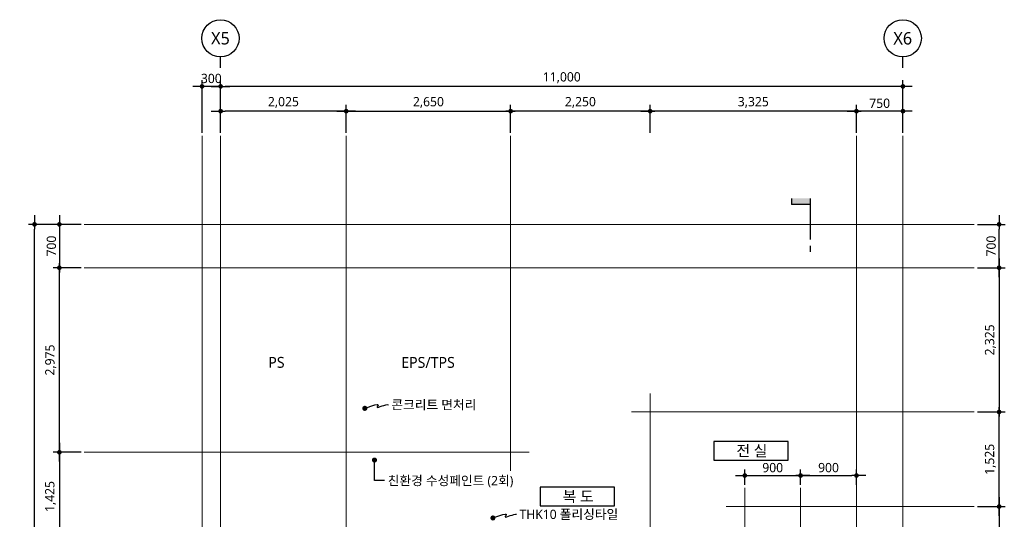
# Model space of a CAD drawing. Header units: millimetres. Extents: x 1424731 to 1631737, y 707248 to 849681.
# Drawn here: x 1467567 to 1483456, y 802906 to 810994 of the extents above; entities that cross this region are included whole.
import ezdxf
from ezdxf.enums import TextEntityAlignment as Align

# ---------------------------------------------------------------- set-up
doc = ezdxf.new("R2010")
doc.units = ezdxf.units.MM
doc.header["$MEASUREMENT"] = 0
doc.linetypes.add('CEN', pattern=[62, 60, -1, 0, -1])
doc.layers.get('0').update_dxf_attribs({"linetype": 'CONTINUOUS'})
for name, color, linetype, lineweight in [('A-AXIS-BUBL', 7, 'CONTINUOUS', 25), ('A-CNTL', 1, 'CEN', 15), ('A-DIMS', 7, 'CONTINUOUS', 25), ('A-MKXS-LEAD', 7, 'CONTINUOUS', 25), ('A-MKXS-MAK1', 3, 'CONTINUOUS', 25), ('A-MKXS-TEXT1', 3, 'CONTINUOUS', 25), ('A-MKXS-TEXT2', 7, 'CONTINUOUS', 25), ('A-MKXX-NAME', 3, 'CONTINUOUS', 25), ('A-MKXX-SYMB', 7, 'CONTINUOUS', 25), ('A-XXXX-TXT2', 3, 'CONTINUOUS', 25)]:
    doc.layers.add(name, color=color, linetype=linetype, lineweight=lineweight)
doc.styles.add('HY울릉도L', font='')
doc.styles.add('돋움체', font='')
doc.styles.add('맑은고딕', font='malgun.ttf')
doc.styles.get('HY울릉도L').set_extended_font_data('HYwulM')
doc.styles.get('돋움체').set_extended_font_data('DotumChe')
doc.dimstyles.new('CDIM', dxfattribs={"dimtxt": 3, "dimasz": 1.5, "dimexe": 2, "dimexo": 1, "dimgap": 1, "dimtad": 1, "dimdec": 0, "dimrnd": 0.5, "dimzin": 0, "dimdsep": 32, "dimlunit": 6, "dimtxsty": 'HY울릉도L', "dimblk1": '_CIDOT', "dimblk2": '_CIDOT', "dimsah": 1, "dimcen": 5.5, "dimclrd": 2, "dimclre": 2, "dimclrt": 7, "dimadec": 0, "dimazin": 0, "dimtfac": 1, "dimtdec": 0, "dimtix": 1, "dimtmove": 2, "dimatfit": 1, "dimldrblk": '_CIDOT', "dimfxl": 1, "dimtolj": 1, "dimtzin": 0, "dimlwd": -1, "dimarcsym": 0})

# ---------------------------------------------------------------- blocks, each defined once
blk = doc.blocks.new('_CIDOT')
at = {"color": 0, "linetype": 'ByBlock'}
blk.add_line((2, 0), (-1, 0), dxfattribs=at)
at = {"color": 0, "linetype": 'ByBlock', "const_width": 0.5}
blk.add_lwpolyline([(-0.25, 0, 1), (0.25, 0, 1)], format="xyb", close=True, dxfattribs=at)
blk = doc.blocks.new('*D128')
at = {"layer": 'A-DIMS', "lineweight": -2, "transparency": 16777216}
for p, q in [((1475481, 809169), (1475481, 809619)), ((1477731, 809169), (1477731, 809619))]:
    blk.add_line(p, q, dxfattribs=at)
at = {"layer": 'A-DIMS', "transparency": 16777216}
blk.add_line((1477656, 809519), (1475556, 809519), dxfattribs=at)
at = {"layer": 'A-DIMS', "transparency": 16777216, "xscale": 75, "yscale": 75, "zscale": 75, "rotation": 180}
blk.add_blockref('_CIDOT', (1475481, 809519), dxfattribs=at)
at = {"layer": 'A-DIMS', "transparency": 16777216, "xscale": 75, "yscale": 75, "zscale": 75}
blk.add_blockref('_CIDOT', (1477731, 809519), dxfattribs=at)
at = {"layer": 'A-DIMS', "color": 3, "transparency": 16777216, "insert": (1476606, 809659), "char_height": 150, "attachment_point": 5, "style": '맑은고딕'}
blk.add_mtext('\\A1;2,250', dxfattribs=at)
blk = doc.blocks.new('*D129')
at = {"layer": 'A-DIMS', "lineweight": -2, "transparency": 16777216}
for p, q in [((1470806, 809169), (1470806, 810019)), ((1481806, 809169), (1481806, 810019))]:
    blk.add_line(p, q, dxfattribs=at)
at = {"layer": 'A-DIMS', "transparency": 16777216}
blk.add_line((1481731, 809919), (1470881, 809919), dxfattribs=at)
at = {"layer": 'A-DIMS', "transparency": 16777216, "xscale": 75, "yscale": 75, "zscale": 75, "rotation": 180}
blk.add_blockref('_CIDOT', (1470806, 809919), dxfattribs=at)
at = {"layer": 'A-DIMS', "transparency": 16777216, "xscale": 75, "yscale": 75, "zscale": 75}
blk.add_blockref('_CIDOT', (1481806, 809919), dxfattribs=at)
at = {"layer": 'A-DIMS', "color": 3, "transparency": 16777216, "insert": (1476306, 810059), "char_height": 150, "attachment_point": 5, "style": '맑은고딕'}
blk.add_mtext('\\A1;11,000', dxfattribs=at)
blk = doc.blocks.new('*D130')
at = {"layer": 'A-DIMS', "lineweight": -2, "transparency": 16777216}
for p, q in [((1481056, 809169), (1481056, 809619)), ((1481806, 809169), (1481806, 809619))]:
    blk.add_line(p, q, dxfattribs=at)
at = {"layer": 'A-DIMS', "transparency": 16777216}
blk.add_line((1481731, 809519), (1481131, 809519), dxfattribs=at)
at = {"layer": 'A-DIMS', "transparency": 16777216, "xscale": 75, "yscale": 75, "zscale": 75, "rotation": 180}
blk.add_blockref('_CIDOT', (1481056, 809519), dxfattribs=at)
at = {"layer": 'A-DIMS', "transparency": 16777216, "xscale": 75, "yscale": 75, "zscale": 75}
blk.add_blockref('_CIDOT', (1481806, 809519), dxfattribs=at)
at = {"layer": 'A-DIMS', "color": 3, "transparency": 16777216, "insert": (1481431, 809646), "char_height": 150, "attachment_point": 5, "style": '맑은고딕'}
blk.add_mtext('\\A1;750', dxfattribs=at)
blk = doc.blocks.new('*D131')
at = {"layer": 'A-DIMS', "lineweight": -2, "transparency": 16777216}
for p, q in [((1470806, 809169), (1470806, 809619)), ((1472831, 809169), (1472831, 809619))]:
    blk.add_line(p, q, dxfattribs=at)
at = {"layer": 'A-DIMS', "transparency": 16777216}
blk.add_line((1472756, 809519), (1470881, 809519), dxfattribs=at)
at = {"layer": 'A-DIMS', "transparency": 16777216, "xscale": 75, "yscale": 75, "zscale": 75, "rotation": 180}
blk.add_blockref('_CIDOT', (1470806, 809519), dxfattribs=at)
at = {"layer": 'A-DIMS', "transparency": 16777216, "xscale": 75, "yscale": 75, "zscale": 75}
blk.add_blockref('_CIDOT', (1472831, 809519), dxfattribs=at)
at = {"layer": 'A-DIMS', "color": 3, "transparency": 16777216, "insert": (1471818, 809659), "char_height": 150, "attachment_point": 5, "style": '맑은고딕'}
blk.add_mtext('\\A1;2,025', dxfattribs=at)
blk = doc.blocks.new('*D132')
at = {"layer": 'A-DIMS', "lineweight": -2, "transparency": 16777216}
for p, q in [((1470506, 809169), (1470506, 810019)), ((1470806, 809169), (1470806, 810019))]:
    blk.add_line(p, q, dxfattribs=at)
at = {"layer": 'A-DIMS', "transparency": 16777216}
for p, q in [((1470431, 809919), (1470356, 809919)), ((1470806, 809919), (1470506, 809919)), ((1470881, 809919), (1470956, 809919))]:
    blk.add_line(p, q, dxfattribs=at)
at = {"layer": 'A-DIMS', "transparency": 16777216, "xscale": 75, "yscale": 75, "zscale": 75}
blk.add_blockref('_CIDOT', (1470506, 809919), dxfattribs=at)
at = {"layer": 'A-DIMS', "transparency": 16777216, "xscale": 75, "yscale": 75, "zscale": 75, "rotation": 180}
blk.add_blockref('_CIDOT', (1470806, 809919), dxfattribs=at)
at = {"layer": 'A-DIMS', "color": 3, "transparency": 16777216, "insert": (1470656, 810046), "char_height": 150, "attachment_point": 5, "style": '맑은고딕'}
blk.add_mtext('\\A1;300', dxfattribs=at)
blk = doc.blocks.new('*D134')
at = {"layer": 'A-DIMS', "lineweight": -2, "transparency": 16777216}
for p, q in [((1468556, 807694), (1467706, 807694)), ((1468556, 794694), (1467706, 794694))]:
    blk.add_line(p, q, dxfattribs=at)
at = {"layer": 'A-DIMS', "transparency": 16777216}
blk.add_line((1467806, 794769), (1467806, 807619), dxfattribs=at)
at = {"layer": 'A-DIMS', "transparency": 16777216, "xscale": 75, "yscale": 75, "zscale": 75}
for p, rotation in [((1467806, 807694), 90), ((1467806, 794694), 270)]:
    blk.add_blockref('_CIDOT', p, dxfattribs=dict(at, rotation=rotation))
at = {"layer": 'A-DIMS', "color": 3, "transparency": 16777216, "insert": (1467665, 801194), "char_height": 150, "attachment_point": 5, "rotation": 90, "style": '맑은고딕'}
blk.add_mtext('\\A1;13,000', dxfattribs=at)
blk = doc.blocks.new('*D137')
at = {"layer": 'A-DIMS', "lineweight": -2, "transparency": 16777216}
for p, q in [((1477731, 809169), (1477731, 809619)), ((1481056, 809169), (1481056, 809619))]:
    blk.add_line(p, q, dxfattribs=at)
at = {"layer": 'A-DIMS', "transparency": 16777216}
blk.add_line((1480981, 809519), (1477806, 809519), dxfattribs=at)
at = {"layer": 'A-DIMS', "transparency": 16777216, "xscale": 75, "yscale": 75, "zscale": 75, "rotation": 180}
blk.add_blockref('_CIDOT', (1477731, 809519), dxfattribs=at)
at = {"layer": 'A-DIMS', "transparency": 16777216, "xscale": 75, "yscale": 75, "zscale": 75}
blk.add_blockref('_CIDOT', (1481056, 809519), dxfattribs=at)
at = {"layer": 'A-DIMS', "color": 3, "transparency": 16777216, "insert": (1479393, 809659), "char_height": 150, "attachment_point": 5, "style": '맑은고딕'}
blk.add_mtext('\\A1;3,325', dxfattribs=at)
blk = doc.blocks.new('*D358')
at = {"layer": 'A-DIMS', "lineweight": -2, "transparency": 16777216}
for p, q in [((1472831, 809169), (1472831, 809619)), ((1475481, 809169), (1475481, 809619))]:
    blk.add_line(p, q, dxfattribs=at)
at = {"layer": 'A-DIMS', "transparency": 16777216}
blk.add_line((1472906, 809519), (1475406, 809519), dxfattribs=at)
at = {"layer": 'A-DIMS', "transparency": 16777216, "xscale": 75, "yscale": 75, "zscale": 75, "rotation": 180}
blk.add_blockref('_CIDOT', (1472831, 809519), dxfattribs=at)
at = {"layer": 'A-DIMS', "transparency": 16777216, "xscale": 75, "yscale": 75, "zscale": 75}
blk.add_blockref('_CIDOT', (1475481, 809519), dxfattribs=at)
at = {"layer": 'A-DIMS', "color": 3, "transparency": 16777216, "insert": (1474156, 809659), "char_height": 150, "attachment_point": 5, "style": '맑은고딕'}
blk.add_mtext('\\A1;2,650', dxfattribs=at)
blk = doc.blocks.new('*D412')
at = {"layer": 'A-DIMS', "lineweight": -2, "transparency": 16777216}
for p, q in [((1483006, 803144), (1483456, 803144)), ((1483006, 801919), (1483456, 801919))]:
    blk.add_line(p, q, dxfattribs=at)
at = {"layer": 'A-DIMS', "transparency": 16777216}
blk.add_line((1483356, 803069), (1483356, 801994), dxfattribs=at)
at = {"layer": 'A-DIMS', "transparency": 16777216, "xscale": 75, "yscale": 75, "zscale": 75}
for p, rotation in [((1483356, 803144), 90), ((1483356, 801919), 270)]:
    blk.add_blockref('_CIDOT', p, dxfattribs=dict(at, rotation=rotation))
at = {"layer": 'A-DIMS', "color": 3, "transparency": 16777216, "insert": (1483215, 802531), "char_height": 150, "attachment_point": 5, "rotation": 90, "style": '맑은고딕'}
blk.add_mtext('\\A1;1,225', dxfattribs=at)
blk = doc.blocks.new('*D413')
at = {"layer": 'A-DIMS', "lineweight": -2, "transparency": 16777216}
for p, q in [((1479256, 803494), (1479256, 803744)), ((1480156, 803494), (1480156, 803744))]:
    blk.add_line(p, q, dxfattribs=at)
at = {"layer": 'A-DIMS', "transparency": 16777216}
blk.add_line((1479331, 803644), (1480081, 803644), dxfattribs=at)
at = {"layer": 'A-DIMS', "transparency": 16777216, "xscale": 75, "yscale": 75, "zscale": 75, "rotation": 180}
blk.add_blockref('_CIDOT', (1479256, 803644), dxfattribs=at)
at = {"layer": 'A-DIMS', "transparency": 16777216, "xscale": 75, "yscale": 75, "zscale": 75}
blk.add_blockref('_CIDOT', (1480156, 803644), dxfattribs=at)
at = {"layer": 'A-DIMS', "color": 3, "transparency": 16777216, "insert": (1479706, 803771), "char_height": 150, "attachment_point": 5, "style": '맑은고딕'}
blk.add_mtext('\\A1;900', dxfattribs=at)
blk = doc.blocks.new('CORE 3- 단면')
at = {"layer": 'A-MKXS-MAK1'}
for points in [[(9245, 14613), (9245, 14713), (9545, 14713), (9545, 14613)], [(10806, 4095), (10906, 4095), (10906, 3795), (10806, 3795)]]:
    blk.add_hatch(color=256, dxfattribs=at).paths.add_polyline_path(points)
h = blk.add_hatch(color=256, dxfattribs=at)
h.paths.add_polyline_path([(-1180, 4290), (-933, 4042, 0.414214), (-1428, 4042)])
h.paths.add_polyline_path([(-933, 4042), (-685, 3795), (-830, 3795, 0.198912)])
h.paths.add_polyline_path([(-1428, 4042, 0.198912), (-1530, 3795), (-1675, 3795)])
h = blk.add_hatch(color=256, dxfattribs=at)
h.paths.add_polyline_path([(9050, 672), (9297, 919, 0.414214), (9297, 424)])
h.paths.add_polyline_path([(9297, 919), (9545, 1167), (9545, 1022, 0.198912)])
h.paths.add_polyline_path([(9297, 424, 0.198912), (9545, 322), (9545, 177)])
for p, q in [((9245, 14713), (9245, 14613)), ((9545, 14713), (9545, 14050)), ((9545, 14613), (9245, 14613)), ((9545, 13950), (9545, 13850)), ((-1675, 3795), (-1180, 4290)), ((-685, 3795), (-1180, 4290)), ((10906, 4095), (10806, 4095)), ((10806, 3795), (10806, 4095)), ((10906, 3795), (10906, 4095)), ((-207, 3795), (-1675, 3795)), ((-7, 3795), (-107, 3795)), ((10143, 3795), (10043, 3795)), ((10906, 3795), (10243, 3795)), ((9545, 1845), (9545, 1745)), ((9545, 1645), (9545, 177)), ((9545, 1167), (9050, 672)), ((9545, 177), (9050, 672))]:
    blk.add_line(p, q, dxfattribs=at)
for centre in [(-1180, 3795), (9545, 672)]:
    blk.add_circle(centre, 350, dxfattribs=at)
at = {"layer": 'A-MKXS-TEXT2', "style": '돋움체'}
for s, height, p in [('1', 150, (-1184, 3939)), ('A-522', 140, (-1187, 3667))]:
    blk.add_text(s, height=height, dxfattribs=at).set_placement(p, align=Align.MIDDLE)
for s, height, p in [('A-521', 140, (9673, 665)), ('1', 150, (9401, 668))]:
    blk.add_text(s, height=height, rotation=90, dxfattribs=at).set_placement(p, align=Align.MIDDLE)
blk = doc.blocks.new('*D1041')
at = {"layer": 'A-DIMS', "lineweight": -2, "transparency": 16777216}
for p, q in [((1483006, 804669), (1483456, 804669)), ((1483006, 803144), (1483456, 803144))]:
    blk.add_line(p, q, dxfattribs=at)
at = {"layer": 'A-DIMS', "transparency": 16777216}
blk.add_line((1483356, 803219), (1483356, 804594), dxfattribs=at)
at = {"layer": 'A-DIMS', "transparency": 16777216, "xscale": 75, "yscale": 75, "zscale": 75}
for p, rotation in [((1483356, 804669), 90), ((1483356, 803144), 270)]:
    blk.add_blockref('_CIDOT', p, dxfattribs=dict(at, rotation=rotation))
at = {"layer": 'A-DIMS', "color": 3, "transparency": 16777216, "insert": (1483215, 803906), "char_height": 150, "attachment_point": 5, "rotation": 90, "style": '맑은고딕'}
blk.add_mtext('\\A1;1,525', dxfattribs=at)
blk = doc.blocks.new('*D1043')
at = {"layer": 'A-DIMS', "lineweight": -2, "transparency": 16777216}
for p, q in [((1483006, 806994), (1483456, 806994)), ((1483006, 804669), (1483456, 804669))]:
    blk.add_line(p, q, dxfattribs=at)
at = {"layer": 'A-DIMS', "transparency": 16777216}
blk.add_line((1483356, 806919), (1483356, 804744), dxfattribs=at)
at = {"layer": 'A-DIMS', "transparency": 16777216, "xscale": 75, "yscale": 75, "zscale": 75}
for p, rotation in [((1483356, 806994), 90), ((1483356, 804669), 270)]:
    blk.add_blockref('_CIDOT', p, dxfattribs=dict(at, rotation=rotation))
at = {"layer": 'A-DIMS', "color": 3, "transparency": 16777216, "insert": (1483216, 805831), "char_height": 150, "attachment_point": 5, "rotation": 90, "style": '맑은고딕'}
blk.add_mtext('\\A1;2,325', dxfattribs=at)
blk = doc.blocks.new('*D1042')
at = {"layer": 'A-DIMS', "lineweight": -2, "transparency": 16777216}
for p, q in [((1483006, 807694), (1483456, 807694)), ((1483006, 806994), (1483456, 806994))]:
    blk.add_line(p, q, dxfattribs=at)
at = {"layer": 'A-DIMS', "transparency": 16777216}
blk.add_line((1483356, 807069), (1483356, 807619), dxfattribs=at)
at = {"layer": 'A-DIMS', "transparency": 16777216, "xscale": 75, "yscale": 75, "zscale": 75}
for p, rotation in [((1483356, 807694), 90), ((1483356, 806994), 270)]:
    blk.add_blockref('_CIDOT', p, dxfattribs=dict(at, rotation=rotation))
at = {"layer": 'A-DIMS', "color": 3, "transparency": 16777216, "insert": (1483228, 807344), "char_height": 150, "attachment_point": 5, "rotation": 90, "style": '맑은고딕'}
blk.add_mtext('\\A1;700', dxfattribs=at)
blk = doc.blocks.new('*D1044')
at = {"layer": 'A-DIMS', "lineweight": -2, "transparency": 16777216}
for p, q in [((1480156, 803494), (1480156, 803744)), ((1481056, 803494), (1481056, 803744))]:
    blk.add_line(p, q, dxfattribs=at)
at = {"layer": 'A-DIMS', "transparency": 16777216}
blk.add_line((1480231, 803644), (1480981, 803644), dxfattribs=at)
at = {"layer": 'A-DIMS', "transparency": 16777216, "xscale": 75, "yscale": 75, "zscale": 75, "rotation": 180}
blk.add_blockref('_CIDOT', (1480156, 803644), dxfattribs=at)
at = {"layer": 'A-DIMS', "transparency": 16777216, "xscale": 75, "yscale": 75, "zscale": 75}
blk.add_blockref('_CIDOT', (1481056, 803644), dxfattribs=at)
at = {"layer": 'A-DIMS', "color": 3, "transparency": 16777216, "insert": (1480606, 803771), "char_height": 150, "attachment_point": 5, "style": '맑은고딕'}
blk.add_mtext('\\A1;900', dxfattribs=at)
blk = doc.blocks.new('*D1046')
at = {"layer": 'A-DIMS', "lineweight": -2, "transparency": 16777216}
for p, q in [((1468556, 804019), (1468106, 804019)), ((1468556, 802594), (1468106, 802594))]:
    blk.add_line(p, q, dxfattribs=at)
at = {"layer": 'A-DIMS', "transparency": 16777216}
blk.add_line((1468206, 803944), (1468206, 802669), dxfattribs=at)
at = {"layer": 'A-DIMS', "transparency": 16777216, "xscale": 75, "yscale": 75, "zscale": 75}
for p, rotation in [((1468206, 804019), 90), ((1468206, 802594), 270)]:
    blk.add_blockref('_CIDOT', p, dxfattribs=dict(at, rotation=rotation))
at = {"layer": 'A-DIMS', "color": 3, "transparency": 16777216, "insert": (1468065, 803306), "char_height": 150, "attachment_point": 5, "rotation": 90, "style": '맑은고딕'}
blk.add_mtext('\\A1;1,425', dxfattribs=at)
blk = doc.blocks.new('*D1047')
at = {"layer": 'A-DIMS', "lineweight": -2, "transparency": 16777216}
for p, q in [((1468556, 806994), (1468106, 806994)), ((1468556, 804019), (1468106, 804019))]:
    blk.add_line(p, q, dxfattribs=at)
at = {"layer": 'A-DIMS', "transparency": 16777216}
blk.add_line((1468206, 804094), (1468206, 806919), dxfattribs=at)
at = {"layer": 'A-DIMS', "transparency": 16777216, "xscale": 75, "yscale": 75, "zscale": 75}
for p, rotation in [((1468206, 806994), 90), ((1468206, 804019), 270)]:
    blk.add_blockref('_CIDOT', p, dxfattribs=dict(at, rotation=rotation))
at = {"layer": 'A-DIMS', "color": 3, "transparency": 16777216, "insert": (1468066, 805506), "char_height": 150, "attachment_point": 5, "rotation": 90, "style": '맑은고딕'}
blk.add_mtext('\\A1;2,975', dxfattribs=at)
blk = doc.blocks.new('*D1048')
at = {"layer": 'A-DIMS', "lineweight": -2, "transparency": 16777216}
for p, q in [((1468556, 807694), (1468106, 807694)), ((1468556, 806994), (1468106, 806994))]:
    blk.add_line(p, q, dxfattribs=at)
at = {"layer": 'A-DIMS', "transparency": 16777216}
blk.add_line((1468206, 807619), (1468206, 807069), dxfattribs=at)
at = {"layer": 'A-DIMS', "transparency": 16777216, "xscale": 75, "yscale": 75, "zscale": 75}
for p, rotation in [((1468206, 807694), 90), ((1468206, 806994), 270)]:
    blk.add_blockref('_CIDOT', p, dxfattribs=dict(at, rotation=rotation))
at = {"layer": 'A-DIMS', "color": 3, "transparency": 16777216, "insert": (1468078, 807344), "char_height": 150, "attachment_point": 5, "rotation": 90, "style": '맑은고딕'}
blk.add_mtext('\\A1;700', dxfattribs=at)

msp = doc.modelspace()

# ---------------------------------------------------------------- linework, layer by layer
at = {"layer": 'A-AXIS-BUBL', "ltscale": 0.2}
for p, q in [((1470805.7, 810218.7), (1470805.7, 810393.7)), ((1481805.7, 810218.7), (1481805.7, 810393.7))]:
    msp.add_line(p, q, dxfattribs=at)
for centre in [(1470802.8, 810693.7), (1481802.8, 810693.7)]:
    msp.add_circle(centre, 300, dxfattribs=at)
at = {"layer": 'A-CNTL'}
for p, q in [((1470505.7, 793093.7), (1470505.7, 809118.7)), ((1470805.7, 793093.7), (1470805.7, 809118.7)), ((1472830.7, 799918.7), (1472830.7, 809118.7)), ((1475480.7, 803718.7), (1475480.7, 809118.7)), ((1481055.7, 793093.7), (1481055.7, 809118.7)), ((1481805.7, 809118.7), (1481805.7, 793093.7)), ((1482955.7, 807693.7), (1468605.7, 807693.7)), ((1482955.7, 806993.7), (1468605.7, 806993.7)), ((1477730.7, 793093.7), (1477730.7, 804968.7)), ((1477430.7, 804668.7), (1482955.7, 804668.7)), ((1475780.7, 804018.7), (1468605.7, 804018.7)), ((1479255.7, 801318.7), (1479255.7, 803443.7)), ((1480155.7, 801318.7), (1480155.7, 803443.7)), ((1478955.7, 803143.7), (1482955.7, 803143.7))]:
    msp.add_line(p, q, dxfattribs=at)
at = {"layer": 'A-MKXS-LEAD'}
for points in [[(1473129.5, 804727.2), (1473227.3, 804764.1), (1473291, 804784), (1473327.2, 804790.4), (1473342.6, 804786.9), (1473343.8, 804777), (1473337.3, 804764.2), (1473329.7, 804752), (1473327.8, 804744), (1473336.4, 804742.6), (1473354.6, 804747), (1473379.4, 804755.2), (1473408.3, 804765.3), (1473438.5, 804775.4), (1473467.3, 804783.6), (1473492, 804787.9), (1473509.9, 804786.5)], [(1473450.4, 803562.2), (1473286.3, 803562.2), (1473286.3, 803562.2), (1473286.3, 803893.8)], [(1475194.9, 802959.5), (1475292.7, 802996.3), (1475356.4, 803016.2), (1475392.6, 803022.7), (1475408, 803019.2), (1475409.2, 803009.3), (1475402.7, 802996.5), (1475395.2, 802984.3), (1475393.2, 802976.2), (1475401.9, 802974.9), (1475420, 802979.3), (1475444.9, 802987.5), (1475473.7, 802997.6), (1475504, 803007.7), (1475532.8, 803015.9), (1475557.5, 803020.2), (1475575.3, 803018.7)]]:
    msp.add_lwpolyline(points, dxfattribs=at)
at = {"layer": 'A-MKXS-LEAD', "const_width": 40}
for points in [[(1473109.6, 804729.6, 1), (1473151.1, 804725.5, 1)], [(1473265.6, 803891.7, -1), (1473307, 803895.9, -1)], [(1475175, 802961.9, 1), (1475216.5, 802957.7, 1)]]:
    msp.add_lwpolyline(points, format="xyb", close=True, dxfattribs=at)
at = {"layer": 'A-MKXX-SYMB'}
for points in [[(1478755.7, 803893.7), (1479955.7, 803893.7), (1479955.7, 804193.7), (1478755.7, 804193.7)], [(1475955.7, 803156.2), (1477155.7, 803156.2), (1477155.7, 803456.2), (1475955.7, 803456.2)]]:
    msp.add_lwpolyline(points, close=True, dxfattribs=at)

# ---------------------------------------------------------------- block references
at = {"layer": 'A-DIMS'}
msp.add_blockref('CORE 3- 단면', (1470763, 793398.7), dxfattribs=at)

# ---------------------------------------------------------------- texts
at = {"layer": 'A-MKXS-TEXT1', "style": '맑은고딕'}
for s, p in [('콘크리트 면처리', (1473559.9, 804786.5)), ('친환경 수성페인트 (2회)', (1473500.4, 803562.2)), ('THK10 폴리싱타일', (1475625.3, 803018.7))]:
    msp.add_text(s, height=150, dxfattribs=at).set_placement(p, align=Align.MIDDLE_LEFT)
at = {"layer": 'A-MKXX-NAME', "style": '맑은고딕'}
for s, p in [('PS', (1471705.7, 805468.7)), ('EPS/TPS', (1474149.1, 805468.1)), ('전 실', (1479370.3, 804043.7)), ('복 도', (1476570.3, 803306.2))]:
    msp.add_text(s, height=175, dxfattribs=at).set_placement(p, align=Align.MIDDLE_CENTER)
at = {"layer": 'A-XXXX-TXT2', "ltscale": 0.2, "style": '맑은고딕'}
for s, p in [('X5', (1470802.8, 810693.7)), ('X6', (1481802.8, 810693.7))]:
    msp.add_text(s, height=200, dxfattribs=at).set_placement(p, align=Align.MIDDLE)

# ---------------------------------------------------------------- dimensions: what is measured, and where the dimension line sits
at = {"layer": 'A-DIMS'}
for base, p1, p2, angle, picture, middle in [((1470505.7, 809918.7), (1470805.7, 809118.7), (1470505.7, 809118.7), 180, '*D132', (1470655.7, 810046.2)), ((1470805.7, 809918.7), (1481805.7, 809118.7), (1470805.7, 809118.7), 180, '*D129', (1476305.7, 810059.2)), ((1470805.7, 809518.7), (1472830.7, 809118.7), (1470805.7, 809118.7), 180, '*D131', (1471818.2, 809658.8)), ((1475480.7, 809518.7), (1472830.7, 809118.7), (1475480.7, 809118.7), 0, '*D358', (1474155.7, 809658.8)), ((1475480.7, 809518.7), (1477730.7, 809118.7), (1475480.7, 809118.7), 180, '*D128', (1476605.7, 809658.8)), ((1477730.7, 809518.7), (1481055.7, 809118.7), (1477730.7, 809118.7), 180, '*D137', (1479393.2, 809658.8)), ((1481055.7, 809518.7), (1481805.7, 809118.7), (1481055.7, 809118.7), 180, '*D130', (1481430.7, 809646.2)), ((1467805.7, 807693.7), (1468605.7, 794693.7), (1468605.7, 807693.7), 270, '*D134', (1467665.3, 801193.7)), ((1468205.7, 806993.7), (1468605.7, 807693.7), (1468605.7, 806993.7), 90, '*D1048', (1468078.2, 807343.7)), ((1483355.7, 807693.7), (1482955.7, 806993.7), (1482955.7, 807693.7), 270, '*D1042', (1483228.2, 807343.7)), ((1468205.7, 806993.7), (1468605.7, 804018.7), (1468605.7, 806993.7), 270, '*D1047', (1468065.7, 805506.2)), ((1483355.7, 804668.7), (1482955.7, 806993.7), (1482955.7, 804668.7), 90, '*D1043', (1483215.7, 805831.2)), ((1483355.7, 804668.7), (1482955.7, 803143.7), (1482955.7, 804668.7), 270, '*D1041', (1483215.3, 803906.2)), ((1468205.7, 802593.7), (1468605.7, 804018.7), (1468605.7, 802593.7), 90, '*D1046', (1468065.3, 803306.2)), ((1480155.7, 803643.7), (1479255.7, 803443.7), (1480155.7, 803443.7), 180, '*D413', (1479705.7, 803771.2)), ((1481055.7, 803643.7), (1480155.7, 803443.7), (1481055.7, 803443.7), 180, '*D1044', (1480605.7, 803771.2)), ((1483355.7, 801918.7), (1482955.7, 803143.7), (1482955.7, 801918.7), 90, '*D412', (1483215.3, 802531.2))]:
    dim = msp.add_linear_dim(base=base, p1=p1, p2=p2, angle=angle, dimstyle='CDIM', override={"dimscale": 50, "dimtxsty": '맑은고딕', "dimclrd": 256, "dimclre": 256, "dimclrt": 3}, dxfattribs=at)
    dim.commit()
    dim.dimension.update_dxf_attribs({"geometry": picture, "text_midpoint": middle})

doc.saveas('drawing.dxf')
